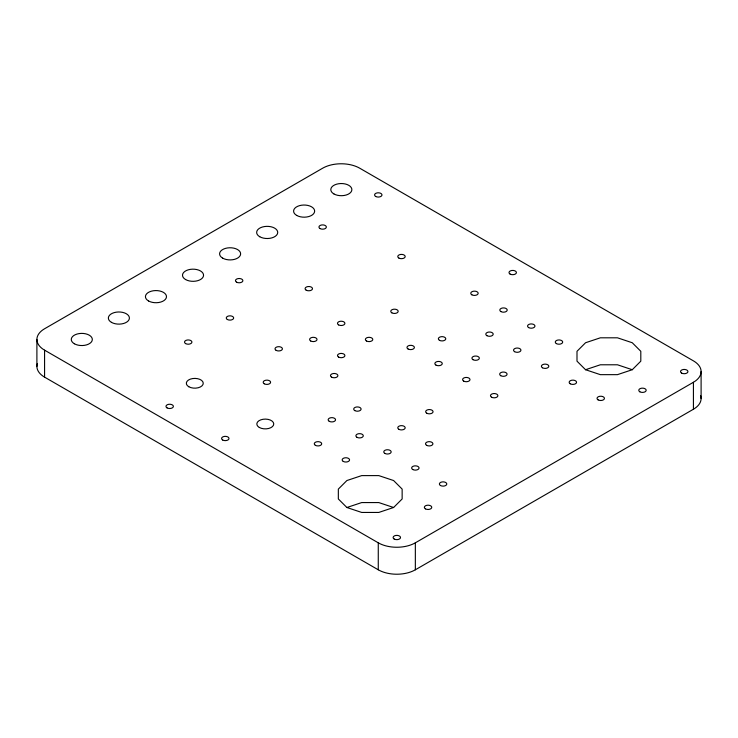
<?xml version="1.0" encoding="UTF-8"?>
<svg xmlns="http://www.w3.org/2000/svg" width="738" height="738" viewBox="0 0 738 738"><rect width="100%" height="100%" fill="white"/><g stroke="black" fill="none" stroke-linecap="round" stroke-linejoin="round"><path stroke-width="1.11" d="M393.594 507.504L402.145 498.962L402.145 489.091L393.594 480.539L378.788 475.604L361.694 475.604L346.888 480.539L338.336 489.091L338.336 498.962L346.888 507.504L361.694 512.44L378.788 512.44L393.594 507.504L378.788 502.569L361.694 502.569L346.888 507.504M632.263 369.72L640.805 361.168L640.805 351.297L632.263 342.746L617.457 337.81L600.354 337.81L585.548 342.746L576.996 351.297L576.996 361.168L585.548 369.72L600.354 374.655L617.457 374.655L632.263 369.72L617.457 364.784L600.354 364.784L585.548 369.72M44.575 350.163L378.271 542.817A26.217 15.138 0 0 0 415.346 542.817L693.425 382.275A26.217 15.138 0 0 0 693.425 360.864L359.729 168.209A26.217 15.138 0 0 0 322.654 168.209L44.575 328.761A26.217 15.138 0 0 0 44.575 350.163L44.575 377.136L378.271 569.791A26.217 15.138 0 0 0 415.346 569.791L693.425 409.239A26.217 15.138 0 0 0 700.593 395.586M701.1 371.574L701.1 398.538M693.425 382.275L693.425 409.239M415.346 542.817L415.346 569.791M378.271 542.817L378.271 569.791M36.9 339.462L36.9 366.426M44.575 377.136A26.217 15.138 0 0 1 37.407 363.474M439.433 340.301A3.718 2.149 0 0 0 445.651 339.342A3.718 2.149 0 0 0 441.093 336.712A3.718 2.149 0 0 0 439.433 340.301M276.086 350.329A3.718 2.149 0 0 0 282.303 349.369A3.718 2.149 0 0 0 277.756 346.74A3.718 2.149 0 0 0 276.086 350.329M185.589 343.594A3.718 2.149 0 0 0 191.806 342.626A3.718 2.149 0 0 0 187.249 340.006A3.718 2.149 0 0 0 185.589 343.594M391.841 312.829A3.718 2.149 0 0 0 398.059 311.87A3.718 2.149 0 0 0 393.511 309.24A3.718 2.149 0 0 0 391.841 312.829M338.567 324.886A3.718 2.149 0 0 0 344.784 323.917A3.718 2.149 0 0 0 340.227 321.288A3.718 2.149 0 0 0 338.567 324.886M366.445 340.974A3.718 2.149 0 0 0 372.662 340.015A3.718 2.149 0 0 0 368.114 337.386A3.718 2.149 0 0 0 366.445 340.974M310.689 340.974A3.718 2.149 0 0 0 316.897 340.015A3.718 2.149 0 0 0 312.349 337.386A3.718 2.149 0 0 0 310.689 340.974M338.567 357.072A3.718 2.149 0 0 0 344.784 356.113A3.718 2.149 0 0 0 340.227 353.484A3.718 2.149 0 0 0 338.567 357.072M331.556 377.136A3.718 2.149 0 0 0 337.773 376.168A3.718 2.149 0 0 0 333.225 373.539A3.718 2.149 0 0 0 331.556 377.136M408.049 348.982A3.718 2.149 0 0 0 414.267 348.022A3.718 2.149 0 0 0 409.71 345.393A3.718 2.149 0 0 0 408.049 348.982M435.927 365.079A3.718 2.149 0 0 0 442.145 364.12A3.718 2.149 0 0 0 437.597 361.491A3.718 2.149 0 0 0 435.927 365.079M463.667 381.094A3.718 2.149 0 0 0 469.875 380.135A3.718 2.149 0 0 0 465.327 377.505A3.718 2.149 0 0 0 463.667 381.094M491.545 397.192A3.718 2.149 0 0 0 497.763 396.232A3.718 2.149 0 0 0 493.205 393.603A3.718 2.149 0 0 0 491.545 397.192M426.73 413.206A3.718 2.149 0 0 0 432.948 412.238A3.718 2.149 0 0 0 428.4 409.618A3.718 2.149 0 0 0 426.73 413.206M398.852 429.295A3.718 2.149 0 0 0 405.07 428.335A3.718 2.149 0 0 0 400.513 425.706A3.718 2.149 0 0 0 398.852 429.295M473.003 359.683A3.718 2.149 0 0 0 479.22 358.723A3.718 2.149 0 0 0 474.672 356.094A3.718 2.149 0 0 0 473.003 359.683M500.742 375.697A3.718 2.149 0 0 0 506.96 374.738A3.718 2.149 0 0 0 502.403 372.109A3.718 2.149 0 0 0 500.742 375.697M542.485 367.782A3.718 2.149 0 0 0 548.703 366.814A3.718 2.149 0 0 0 544.155 364.185A3.718 2.149 0 0 0 542.485 367.782M514.607 351.685A3.718 2.149 0 0 0 520.825 350.716A3.718 2.149 0 0 0 516.268 348.096A3.718 2.149 0 0 0 514.607 351.685M486.868 335.67A3.718 2.149 0 0 0 493.085 334.711A3.718 2.149 0 0 0 488.538 332.082A3.718 2.149 0 0 0 486.868 335.67M570.225 383.788A3.718 2.149 0 0 0 576.443 382.828A3.718 2.149 0 0 0 571.885 380.199A3.718 2.149 0 0 0 570.225 383.788M598.103 399.885A3.718 2.149 0 0 0 604.321 398.926A3.718 2.149 0 0 0 599.763 396.297A3.718 2.149 0 0 0 598.103 399.885M639.846 391.795A3.718 2.149 0 0 0 646.064 390.836A3.718 2.149 0 0 0 641.516 388.206A3.718 2.149 0 0 0 639.846 391.795M556.351 343.594A3.718 2.149 0 0 0 562.568 342.626A3.718 2.149 0 0 0 558.02 340.006A3.718 2.149 0 0 0 556.351 343.594M528.62 327.58A3.718 2.149 0 0 0 534.838 326.62A3.718 2.149 0 0 0 530.29 323.991A3.718 2.149 0 0 0 528.62 327.58M500.881 311.565A3.718 2.149 0 0 0 507.098 310.606A3.718 2.149 0 0 0 502.55 307.977A3.718 2.149 0 0 0 500.881 311.565M471.84 294.794A3.718 2.149 0 0 0 478.058 293.835A3.718 2.149 0 0 0 473.501 291.206A3.718 2.149 0 0 0 471.84 294.794M426.582 445.309A3.718 2.149 0 0 0 432.8 444.35A3.718 2.149 0 0 0 428.252 441.721A3.718 2.149 0 0 0 426.582 445.309M384.839 453.4A3.718 2.149 0 0 0 391.057 452.44A3.718 2.149 0 0 0 386.5 449.811A3.718 2.149 0 0 0 384.839 453.4M412.717 469.497A3.718 2.149 0 0 0 418.935 468.538A3.718 2.149 0 0 0 414.387 465.909A3.718 2.149 0 0 0 412.717 469.497M440.457 485.512A3.718 2.149 0 0 0 446.665 484.552A3.718 2.149 0 0 0 442.117 481.923A3.718 2.149 0 0 0 440.457 485.512M356.961 437.302A3.718 2.149 0 0 0 363.17 436.342A3.718 2.149 0 0 0 358.622 433.713A3.718 2.149 0 0 0 356.961 437.302M329.222 421.297A3.718 2.149 0 0 0 335.439 420.328A3.718 2.149 0 0 0 330.892 417.708A3.718 2.149 0 0 0 329.222 421.297M354.766 410.586A3.718 2.149 0 0 0 360.983 409.627A3.718 2.149 0 0 0 356.436 406.998A3.718 2.149 0 0 0 354.766 410.586M343.235 461.407A3.718 2.149 0 0 0 349.452 460.447A3.718 2.149 0 0 0 344.904 457.818A3.718 2.149 0 0 0 343.235 461.407M425.42 508.851A3.718 2.149 0 0 0 431.638 507.892A3.718 2.149 0 0 0 427.081 505.262A3.718 2.149 0 0 0 425.42 508.851M315.357 445.309A3.718 2.149 0 0 0 321.574 444.35A3.718 2.149 0 0 0 317.017 441.721A3.718 2.149 0 0 0 315.357 445.309M394.184 539.026A3.718 2.149 0 0 0 400.393 538.067A3.718 2.149 0 0 0 395.845 535.437A3.718 2.149 0 0 0 394.184 539.026M222.664 440.005A3.718 2.149 0 0 0 228.881 439.036A3.718 2.149 0 0 0 224.334 436.416A3.718 2.149 0 0 0 222.664 440.005M510.078 274.066A3.718 2.149 0 0 0 516.296 273.097A3.718 2.149 0 0 0 511.748 270.477A3.718 2.149 0 0 0 510.078 274.066M681.598 373.087A3.718 2.149 0 0 0 687.816 372.127A3.718 2.149 0 0 0 683.259 369.498A3.718 2.149 0 0 0 681.598 373.087M375.642 196.446A3.718 2.149 0 0 0 381.86 195.487A3.718 2.149 0 0 0 377.312 192.858A3.718 2.149 0 0 0 375.642 196.446M306.159 290.163A3.718 2.149 0 0 0 312.377 289.195A3.718 2.149 0 0 0 307.829 286.575A3.718 2.149 0 0 0 306.159 290.163M398.852 258.051A3.718 2.149 0 0 0 405.07 257.092A3.718 2.149 0 0 0 400.513 254.462A3.718 2.149 0 0 0 398.852 258.051M227.332 319.489A3.718 2.149 0 0 0 233.549 318.53A3.718 2.149 0 0 0 229.001 315.901A3.718 2.149 0 0 0 227.332 319.489M264.269 383.788A3.718 2.149 0 0 0 270.486 382.828A3.718 2.149 0 0 0 265.929 380.199A3.718 2.149 0 0 0 264.269 383.788M167.046 407.893A3.718 2.149 0 0 0 173.264 406.933A3.718 2.149 0 0 0 168.716 404.304A3.718 2.149 0 0 0 167.046 407.893M236.529 282.156A3.718 2.149 0 0 0 242.747 281.196A3.718 2.149 0 0 0 238.199 278.567A3.718 2.149 0 0 0 236.529 282.156M320.024 228.559A3.718 2.149 0 0 0 326.242 227.59A3.718 2.149 0 0 0 321.694 224.961A3.718 2.149 0 0 0 320.024 228.559M333.89 193.919A10.526 6.079 0 0 0 351.509 191.188A10.526 6.079 0 0 0 338.613 183.744A10.526 6.079 0 0 0 333.89 193.919M296.667 215.404A10.526 6.079 0 0 0 314.287 212.682A10.526 6.079 0 0 0 301.39 205.238A10.526 6.079 0 0 0 296.667 215.404M259.739 236.732A10.526 6.079 0 0 0 277.359 234.001A10.526 6.079 0 0 0 264.462 226.557A10.526 6.079 0 0 0 259.739 236.732M222.664 258.134A10.526 6.079 0 0 0 240.274 255.413A10.526 6.079 0 0 0 227.387 247.968A10.526 6.079 0 0 0 222.664 258.134M185.589 279.545A10.526 6.079 0 0 0 203.199 276.815A10.526 6.079 0 0 0 190.303 269.37A10.526 6.079 0 0 0 185.589 279.545M148.513 300.947A10.526 6.079 0 0 0 166.124 298.226A10.526 6.079 0 0 0 153.227 290.781A10.526 6.079 0 0 0 148.513 300.947M111.438 322.349A10.526 6.079 0 0 0 129.049 319.628A10.526 6.079 0 0 0 116.152 312.183A10.526 6.079 0 0 0 111.438 322.349M74.353 343.76A10.526 6.079 0 0 0 91.973 341.03A10.526 6.079 0 0 0 79.077 333.594A10.526 6.079 0 0 0 74.353 343.76M259.306 427.45A8.459 4.889 0 0 0 273.466 425.254A8.459 4.889 0 0 0 263.097 419.267A8.459 4.889 0 0 0 259.306 427.45M188.799 386.74A8.459 4.889 0 0 0 202.959 384.553A8.459 4.889 0 0 0 192.59 378.566A8.459 4.889 0 0 0 188.799 386.74"/></g></svg>
